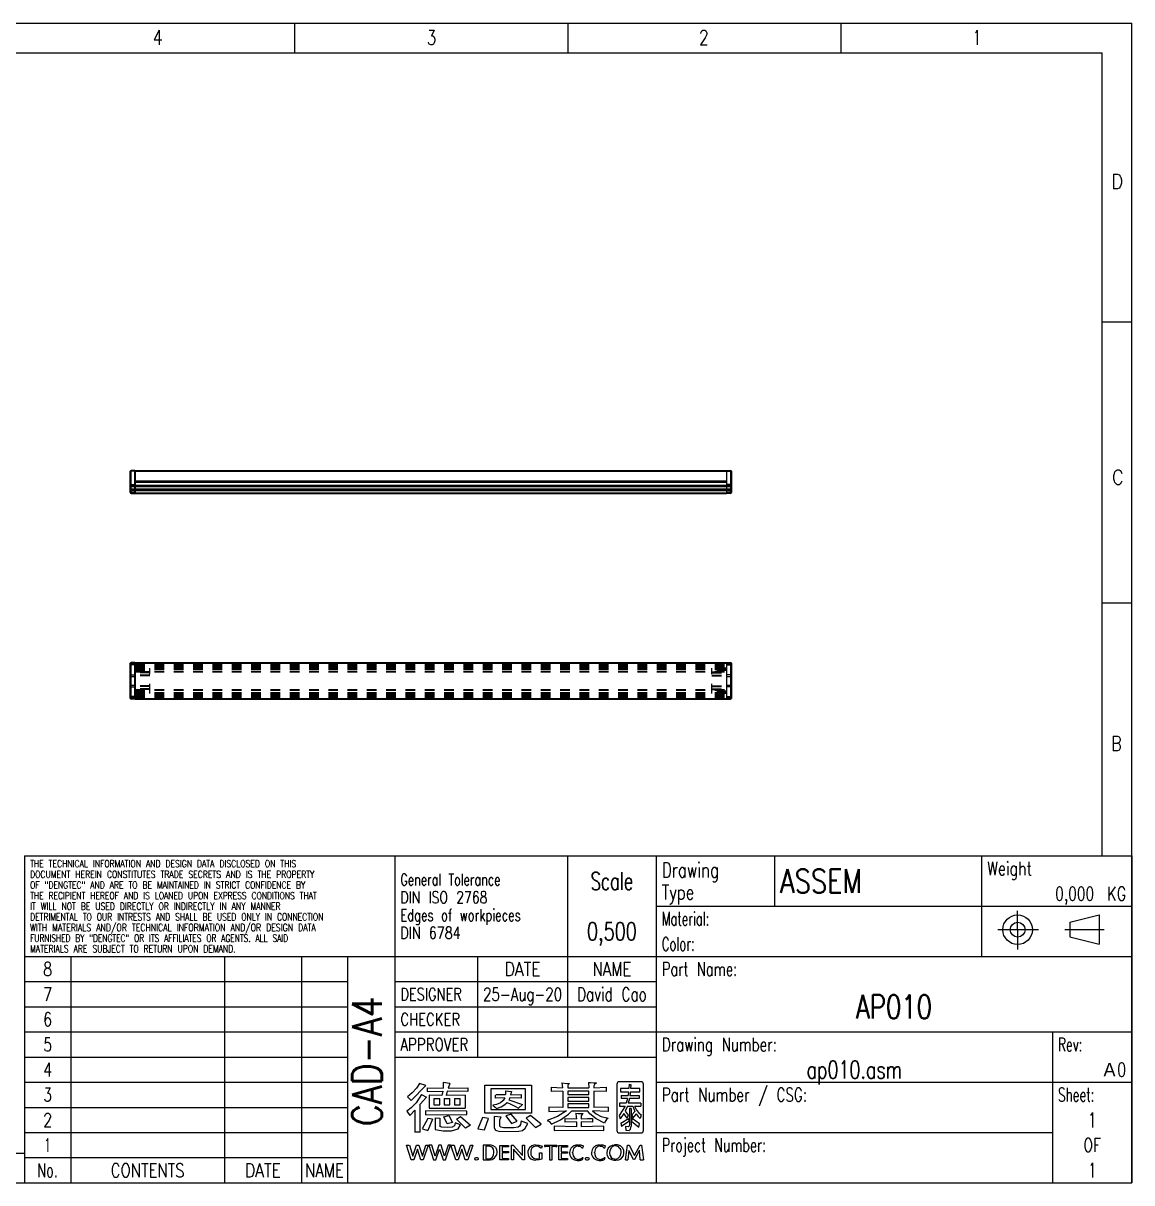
# Model space of a CAD drawing. Extents: x 14 to 580, y 14 to 406.
# Drawn here: x 205.1 to 580, y 14 to 406 of the extents above; entities that cross this region are included whole.
import ezdxf
from ezdxf.enums import TextEntityAlignment as Align

# ---------------------------------------------------------------- set-up
doc = ezdxf.new("R2010")
doc.units = 0
doc.header["$LTSCALE"] = 32.67
doc.linetypes.add('HIDDEN', pattern=[0.2, 0.1, -0.1])
for name, color, linetype in [('AP010-BASE2', 7, 'CONTINUOUS'), ('AP010-BASE3', 7, 'CONTINUOUS'), ('AP010-DIFFUSE2', 7, 'CONTINUOUS'), ('AP010-DIFFUSE3', 7, 'CONTINUOUS'), ('AP010-ENDCAP2', 7, 'CONTINUOUS'), ('AP010-ENDCAP3', 7, 'CONTINUOUS'), ('AP0109', 7, 'CONTINUOUS')]:
    doc.layers.add(name, color=color, linetype=linetype)
doc.styles.add('TEXTSTYLE_2', font='TXT.TTF')
doc.styles.add('TEXTSTYLE_3', font='TXT.TTF')
doc.styles.add('TEXTSTYLE_4', font='TXT.TTF')
doc.styles.add('TEXTSTYLE_5', font='TXT.TTF')
doc.styles.add('TEXTSTYLE_6', font='TXT.TTF')
doc.styles.add('TEXTSTYLE_8', font='gdt', dxfattribs={"width": 0.55})

# ---------------------------------------------------------------- blocks, each defined once
blk = doc.blocks.new('SYMBOL_283_BL0', base_point=(374.78, 34.86))
at = {"layer": 'AP0109', "color": 7}
for p, q in [((339.1, 47.61), (338.1, 45.94)), ((341.3, 46.84), (339.1, 47.61)), ((347.18, 47.9), (347.17, 46.03)), ((349.45, 47.59), (347.18, 47.9)), ((349.45, 47.59), (348.82, 46.03)), ((387.31, 47.76), (387.54, 46.15)), ((387.31, 47.76), (388.91, 47.61)), ((388.91, 47.61), (389.85, 47.6)), ((389.43, 47.18), (389.3, 46.78)), ((389.85, 47.6), (389.43, 47.18)), ((396.28, 47.96), (396.42, 46.15)), ((396.28, 47.96), (396.98, 47.88)), ((396.98, 47.88), (398.08, 47.8)), ((398.08, 47.8), (398.94, 47.79)), ((398.27, 47.21), (398.13, 46.82)), ((398.94, 47.79), (398.27, 47.21)), ((405.9, 47.37), (405.9, 31.66)), ((414.04, 48.16), (406.7, 48.16)), ((410.08, 47.31), (409.97, 45.82)), ((410.08, 47.31), (410.67, 47.13)), ((410.56, 45.82), (410.67, 47.13)), ((414.83, 31.66), (414.83, 47.37)), ((336.66, 44.38), (335.05, 43.09)), ((336.31, 41.86), (341.3, 46.84)), ((338.1, 45.94), (336.66, 44.38)), ((339.82, 43.9), (337.99, 41.01)), ((339.82, 43.9), (341.52, 42.91)), ((341.74, 46.12), (341.74, 44.85)), ((341.74, 46.12), (347.17, 46.03)), ((341.75, 44.85), (347, 44.96)), ((342.45, 43.66), (342.43, 39.24)), ((346.68, 43.55), (342.45, 43.66)), ((347, 44.97), (346.68, 43.55)), ((348.49, 44.95), (348.16, 43.54)), ((354.56, 43.65), (348.16, 43.54)), ((355.48, 44.86), (348.49, 44.95)), ((348.82, 46.03), (355.48, 46.08)), ((354.56, 43.65), (354.54, 39.24)), ((355.48, 46.08), (355.48, 44.86)), ((361.23, 37.51), (361.28, 46.99)), ((361.28, 46.99), (377.01, 47.02)), ((363.25, 45.72), (363.25, 38.77)), ((374.99, 45.72), (363.25, 45.72)), ((364.74, 43.64), (364.74, 42.62)), ((364.9, 43.83), (368.17, 43.81)), ((368.26, 45.12), (368.17, 43.81)), ((368.26, 45.12), (370.24, 44.84)), ((370.24, 44.84), (369.9, 43.72)), ((369.9, 43.72), (373.57, 43.84)), ((373.57, 43.84), (373.57, 42.59)), ((374.99, 38.77), (374.99, 45.72)), ((377.01, 47.02), (377.01, 37.51)), ((383.7, 46.32), (387.54, 46.15)), ((383.7, 46.32), (383.7, 44.83)), ((387.55, 44.97), (383.7, 44.83)), ((387.55, 44.97), (387.55, 39.42)), ((389.3, 46.78), (389.29, 46.15)), ((389.29, 46.15), (396.42, 46.15)), ((396.42, 44.97), (389.29, 44.97)), ((389.29, 44.97), (389.29, 43.82)), ((389.29, 43.82), (396.42, 43.82)), ((396.42, 43.82), (396.42, 44.97)), ((398.13, 46.82), (398.13, 46.14)), ((398.13, 46.14), (402.28, 46.31)), ((402.28, 44.82), (398.13, 44.97)), ((398.13, 44.97), (398.13, 39.42)), ((402.28, 46.31), (402.28, 44.82)), ((409.97, 45.82), (407.08, 45.82)), ((407.08, 45.82), (407.08, 44.8)), ((407.08, 44.8), (409.86, 44.8)), ((407.34, 43.47), (409.67, 43.47)), ((407.34, 43.47), (407.34, 42.44)), ((409.86, 44.8), (409.67, 43.47)), ((410.45, 44.8), (410.28, 43.47)), ((410.28, 43.47), (413.41, 43.47)), ((410.45, 44.8), (413.66, 44.8)), ((413.66, 45.82), (410.56, 45.82)), ((413.41, 43.47), (413.41, 42.44)), ((413.66, 44.8), (413.66, 45.82)), ((336.32, 39.31), (334.83, 38.16)), ((335.05, 43.09), (336.31, 41.86)), ((337.99, 41.01), (336.32, 39.31)), ((339.33, 40.59), (341.52, 42.91)), ((339.33, 31.06), (339.33, 40.59)), ((342.43, 39.24), (354.54, 39.24)), ((344.01, 42.51), (344.01, 40.37)), ((344.03, 42.51), (346.02, 42.51)), ((344.03, 40.37), (346.02, 40.37)), ((346.02, 40.37), (346.02, 42.51)), ((347.46, 42.51), (347.46, 40.37)), ((347.46, 42.51), (349.44, 42.51)), ((347.46, 40.37), (349.44, 40.37)), ((349.44, 40.37), (349.44, 42.51)), ((350.92, 42.51), (350.92, 40.37)), ((350.95, 42.51), (352.93, 42.51)), ((350.95, 40.37), (352.93, 40.37)), ((352.93, 40.37), (352.93, 42.51)), ((365.13, 40.5), (363.92, 40.21)), ((363.92, 40.21), (364.7, 39.62)), ((364.7, 39.62), (365.2, 39.07)), ((368.01, 42.72), (364.88, 42.59)), ((366.52, 41.04), (365.13, 40.5)), ((365.2, 39.07), (366.76, 39.68)), ((367.44, 41.77), (366.52, 41.04)), ((366.76, 39.68), (368.05, 40.46)), ((368.01, 42.72), (367.44, 41.77)), ((368.05, 40.46), (368.76, 41.14)), ((368.76, 41.14), (369.77, 40.72)), ((369.64, 42.72), (369.37, 42.06)), ((369.37, 42.06), (373.94, 40.46)), ((373.57, 42.59), (369.64, 42.72)), ((369.77, 40.72), (371.35, 39.95)), ((371.35, 39.95), (372.6, 39.21)), ((372.6, 39.21), (373.94, 40.46)), ((387.55, 39.42), (382.87, 39.59)), ((382.87, 39.59), (382.87, 38.15)), ((396.42, 42.86), (389.29, 42.86)), ((389.29, 42.86), (389.29, 41.61)), ((389.29, 41.61), (396.42, 41.61)), ((396.42, 40.65), (389.29, 40.65)), ((389.29, 40.65), (389.29, 39.43)), ((389.29, 39.43), (396.42, 39.43)), ((396.42, 41.61), (396.42, 42.86)), ((396.42, 39.43), (396.42, 40.65)), ((402.9, 39.59), (398.13, 39.42)), ((402.9, 39.59), (402.9, 38.14)), ((408.71, 39.88), (406.66, 36.7)), ((409.05, 40.91), (406.79, 40.91)), ((406.79, 40.91), (406.79, 39.88)), ((406.79, 39.88), (408.71, 39.88)), ((409.48, 42.44), (407.34, 42.44)), ((409.43, 39.88), (408.67, 38.17)), ((409.48, 42.44), (409.05, 40.91)), ((409.43, 39.88), (411.28, 39.88)), ((410.11, 42.44), (409.74, 40.91)), ((413.96, 40.91), (409.74, 40.91)), ((413.41, 42.44), (410.11, 42.44)), ((411.28, 39.88), (411.93, 38.06)), ((411.89, 39.88), (412.55, 38.56)), ((411.89, 39.88), (413.96, 39.88)), ((413.96, 40.91), (413.96, 39.88)), ((334.83, 38.16), (335.82, 36.75)), ((335.82, 36.75), (337.61, 38.59)), ((337.61, 38.59), (337.61, 31.06)), ((341.99, 35.73), (340.09, 32.21)), ((355.15, 38.27), (341.18, 38.29)), ((341.18, 38.29), (341.18, 37.02)), ((341.18, 37.02), (355.15, 37.05)), ((343.55, 35.51), (341.99, 35.73)), ((343.55, 35.51), (342.01, 31.65)), ((344.41, 35.97), (346.02, 35.87)), ((344.41, 35.97), (344.41, 31.96)), ((346.02, 35.87), (346.02, 33.01)), ((347.34, 36.35), (349.11, 36.76)), ((348.47, 33.89), (347.34, 36.35)), ((349.11, 36.76), (350.32, 34.42)), ((351.61, 35.53), (353.06, 36.36)), ((354.64, 32.44), (351.61, 35.53)), ((353.06, 36.36), (356.39, 33.51)), ((355.15, 37.07), (355.15, 38.27)), ((360.48, 36.11), (358.82, 32.24)), ((362.45, 35.75), (360.48, 36.11)), ((361.07, 31.88), (362.44, 35.73)), ((377.01, 37.51), (361.23, 37.51)), ((363.25, 38.77), (374.99, 38.77)), ((364.35, 36.45), (364.37, 32.53)), ((366.7, 36.24), (364.35, 36.45)), ((366.3, 35.37), (366.7, 36.24)), ((366.36, 33.14), (366.3, 35.37)), ((370.11, 37.22), (368.29, 36.62)), ((368.29, 36.62), (370.3, 34.05)), ((372.18, 34.78), (370.11, 37.22)), ((376.68, 36.78), (375.21, 35.88)), ((375.21, 35.88), (378.4, 32.71)), ((380.23, 33.8), (376.68, 36.78)), ((385.77, 36.42), (382.3, 35.06)), ((382.87, 38.15), (388.89, 38.33)), ((383.79, 33.85), (386.79, 35.34)), ((388.89, 38.33), (385.77, 36.42)), ((386.79, 35.34), (389.51, 37.2)), ((388.3, 35.77), (392.18, 35.63)), ((388.3, 35.77), (388.3, 34.44)), ((389.51, 37.2), (390.52, 38.18)), ((396.03, 38.18), (390.52, 38.18)), ((392.01, 37.55), (392.16, 36.21)), ((392.01, 37.55), (392.76, 37.48)), ((392.16, 36.21), (392.18, 35.63)), ((392.76, 37.48), (393.86, 37.44)), ((393.86, 36.58), (393.85, 35.64)), ((393.85, 35.64), (395.91, 35.68)), ((393.86, 37.44), (394.51, 37.42)), ((393.98, 36.94), (393.86, 36.58)), ((394.51, 37.42), (393.98, 36.94)), ((395.91, 35.68), (397.68, 35.76)), ((396.68, 37.26), (396.03, 38.18)), ((398.85, 35.57), (396.68, 37.26)), ((397.62, 38.33), (398.85, 37.29)), ((402.9, 38.14), (397.62, 38.33)), ((397.68, 35.76), (397.68, 34.44)), ((398.85, 37.29), (400.6, 36.43)), ((401.74, 34.12), (398.85, 35.57)), ((400.6, 36.43), (402.93, 35.85)), ((402.4, 35.36), (401.95, 34.7)), ((402.93, 35.85), (402.4, 35.36)), ((406.66, 36.7), (407, 35.61)), ((408.27, 37.39), (407, 35.61)), ((407.22, 34.16), (409.81, 35.76)), ((409.33, 35.87), (408.27, 37.39)), ((408.67, 38.17), (409.68, 36.85)), ((409.68, 36.85), (409.33, 35.87)), ((409.81, 35.76), (409.94, 34.7)), ((410.71, 39.08), (410.14, 39.08)), ((410.14, 39.08), (410.14, 33.81)), ((410.71, 39.08), (410.71, 33.14)), ((411.05, 35.78), (410.82, 34.8)), ((411.93, 38.06), (410.98, 36.93)), ((410.98, 36.93), (411.29, 35.98)), ((413.56, 33.97), (411.05, 35.78)), ((412.37, 37.32), (411.29, 35.98)), ((412.37, 37.32), (412.93, 36.56)), ((412.55, 38.56), (413.32, 37.62)), ((412.93, 36.56), (413.72, 35.74)), ((413.32, 37.62), (414.08, 37.01)), ((414.08, 37.01), (413.72, 35.74)), ((340.13, 32.2), (342.01, 31.65)), ((344.41, 31.96), (347.11, 31.54)), ((346.71, 32.76), (346.02, 33.01)), ((348.47, 32.69), (346.71, 32.76)), ((347.11, 31.54), (350.01, 31.58)), ((350.32, 34.42), (348.47, 33.89)), ((350.22, 32.79), (348.47, 32.69)), ((350.01, 31.58), (352.16, 32.24)), ((351.02, 33.3), (350.22, 32.79)), ((351.23, 34.29), (351.02, 33.3)), ((352.98, 33.6), (351.23, 34.29)), ((352.16, 32.24), (352.98, 33.6)), ((356.39, 33.51), (354.64, 32.44)), ((358.82, 32.24), (361.07, 31.88)), ((364.37, 32.53), (364.79, 31.79)), ((364.79, 31.79), (366.33, 31.38)), ((366.33, 31.38), (372.76, 31.4)), ((366.67, 32.78), (366.36, 33.14)), ((367.54, 32.62), (366.67, 32.78)), ((371.08, 32.61), (367.54, 32.62)), ((370.3, 34.05), (372.18, 34.78)), ((372.45, 32.8), (371.08, 32.61)), ((373.01, 33.17), (372.45, 32.8)), ((372.76, 31.4), (373.98, 31.68)), ((373.28, 33.73), (373.01, 33.17)), ((373.52, 34.89), (373.28, 33.73)), ((375.75, 34.06), (373.55, 34.88)), ((373.98, 31.68), (374.92, 32.44)), ((374.92, 32.44), (375.75, 34.06)), ((378.4, 32.71), (380.29, 33.83)), ((382.3, 35.06), (383.01, 34.67)), ((383.01, 34.67), (383.78, 33.85)), ((392.18, 32.96), (384.64, 33.11)), ((384.64, 33.11), (384.64, 31.65)), ((384.64, 31.65), (393.7, 31.79)), ((392.18, 34.59), (388.3, 34.44)), ((392.18, 34.59), (392.18, 32.96)), ((393.7, 31.79), (401.46, 31.65)), ((397.68, 34.44), (393.85, 34.58)), ((393.85, 34.58), (393.85, 32.96)), ((401.46, 33.11), (393.85, 32.96)), ((401.46, 31.65), (401.46, 33.11)), ((401.95, 34.7), (401.74, 34.12)), ((407.22, 34.16), (407.4, 33.02)), ((409.94, 34.7), (407.4, 33.02)), ((409.73, 32.95), (408.83, 33.07)), ((408.83, 33.07), (408.92, 31.75)), ((408.92, 31.75), (410.04, 31.72)), ((409.96, 33.06), (409.73, 32.95)), ((410.09, 33.3), (409.96, 33.06)), ((410.04, 31.72), (410.47, 32.16)), ((410.14, 33.81), (410.09, 33.3)), ((410.47, 32.16), (410.71, 33.14)), ((410.82, 34.8), (413.29, 32.77)), ((413.29, 32.77), (413.56, 33.97)), ((339.33, 31.06), (337.61, 31.06)), ((406.7, 30.86), (414.04, 30.86)), ((334.73, 26.7), (335.61, 26.69)), ((336.32, 21.74), (334.73, 26.7)), ((335.76, 26.69), (336.88, 22.98)), ((336.88, 22.98), (338.14, 26.7)), ((338.41, 25.4), (337.18, 21.74)), ((338.14, 26.7), (338.89, 26.69)), ((339.57, 21.74), (338.41, 25.4)), ((338.89, 26.69), (340.11, 23.03)), ((340.11, 23.03), (341.29, 26.7)), ((342.08, 26.69), (340.37, 21.74)), ((341.29, 26.7), (342.08, 26.69)), ((342.26, 26.7), (343.85, 21.74)), ((343.28, 26.69), (342.26, 26.7)), ((344.41, 22.98), (343.28, 26.69)), ((345.67, 26.69), (344.41, 22.98)), ((344.71, 21.74), (345.93, 25.4)), ((346.42, 26.69), (345.67, 26.69)), ((345.93, 25.4), (347.1, 21.74)), ((347.64, 23.03), (346.42, 26.69)), ((348.81, 26.7), (347.64, 23.03)), ((347.9, 21.74), (349.61, 26.69)), ((349.61, 26.69), (348.81, 26.7)), ((349.78, 26.7), (350.81, 26.69)), ((351.38, 21.74), (349.78, 26.7)), ((350.81, 26.69), (351.93, 22.98)), ((351.93, 22.98), (353.2, 26.7)), ((353.46, 25.4), (352.24, 21.74)), ((353.2, 26.7), (353.95, 26.69)), ((354.63, 21.74), (353.46, 25.4)), ((353.95, 26.69), (355.17, 23.03)), ((355.17, 23.03), (356.34, 26.7)), ((357.14, 26.69), (355.43, 21.74)), ((356.34, 26.7), (357.14, 26.69)), ((363.33, 26.7), (360.62, 26.69)), ((360.62, 26.69), (360.62, 21.81)), ((361.57, 26.34), (361.57, 22.14)), ((362.5, 26.33), (361.57, 26.33)), ((363.41, 26.19), (362.5, 26.33)), ((364.1, 26.54), (363.33, 26.7)), ((363.85, 25.89), (363.41, 26.19)), ((364.11, 25.32), (363.85, 25.89)), ((364.86, 25.99), (364.1, 26.54)), ((364.26, 24.62), (364.11, 25.32)), ((364.15, 23.29), (364.28, 24.25)), ((364.28, 24.25), (364.26, 24.62)), ((364.86, 25.99), (365.22, 25.26)), ((365.34, 24.42), (365.16, 23.39)), ((365.22, 25.26), (365.34, 24.42)), ((366.35, 26.63), (369.18, 26.63)), ((366.35, 21.81), (366.35, 26.63)), ((369.18, 26.17), (367.07, 26.17)), ((367.07, 26.17), (367.07, 24.58)), ((367.07, 24.58), (369.18, 24.58)), ((369.18, 24.13), (367.07, 24.13)), ((367.07, 24.13), (367.07, 22.24)), ((369.18, 26.63), (369.18, 26.17)), ((369.18, 24.58), (369.18, 24.13)), ((370.23, 21.81), (370.23, 26.69)), ((370.23, 26.69), (370.85, 26.69)), ((370.85, 26.69), (373.95, 23.28)), ((374.12, 21.81), (370.95, 25.32)), ((370.95, 25.32), (370.95, 21.81)), ((373.95, 23.28), (373.95, 26.69)), ((373.95, 26.69), (374.67, 26.69)), ((374.67, 26.69), (374.67, 21.81)), ((375.81, 24.84), (375.73, 24.14)), ((375.73, 24.14), (376.01, 22.92)), ((376.28, 25.85), (375.81, 24.84)), ((377.11, 26.48), (376.28, 25.85)), ((376.76, 24.7), (376.73, 24.22)), ((376.73, 24.22), (376.82, 23.5)), ((376.89, 25.2), (376.76, 24.7)), ((377.17, 25.7), (376.89, 25.2)), ((377.82, 26.7), (377.11, 26.48)), ((377.7, 26.15), (377.17, 25.7)), ((378.5, 26.43), (377.7, 26.15)), ((378.38, 26.78), (377.82, 26.7)), ((378.38, 26.78), (379.47, 26.73)), ((379.12, 26.37), (378.5, 26.43)), ((380.14, 25.75), (379.12, 26.37)), ((379.47, 26.73), (380.62, 26.34)), ((379.67, 22.24), (379.67, 24.08)), ((379.67, 24.08), (380.56, 24.08)), ((380.39, 25.75), (380.14, 25.75)), ((380.62, 26.34), (380.39, 25.75)), ((380.56, 24.08), (380.55, 22.02)), ((381.46, 26.74), (385.56, 26.75)), ((381.46, 26.74), (381.46, 26.23)), ((381.46, 26.23), (381.75, 26.23)), ((381.75, 26.23), (383.05, 26.39)), ((383.05, 26.39), (383.05, 21.74)), ((383.97, 21.74), (383.97, 26.39)), ((383.97, 26.39), (385.27, 26.23)), ((385.27, 26.23), (385.56, 26.23)), ((385.56, 26.75), (385.55, 26.26)), ((386.31, 26.56), (389.14, 26.56)), ((386.31, 21.74), (386.31, 26.56)), ((389.14, 26.1), (387.03, 26.1)), ((387.03, 26.1), (387.03, 24.51)), ((387.03, 24.51), (389.14, 24.51)), ((389.14, 24.06), (387.03, 24.06)), ((387.03, 24.06), (387.03, 22.17)), ((389.14, 26.56), (389.14, 26.1)), ((389.14, 24.51), (389.14, 24.06)), ((389.9, 24.19), (389.9, 24.18)), ((390.93, 24.18), (390.93, 24.27)), ((392.87, 26.75), (392.58, 26.74)), ((392.72, 26.44), (392.76, 26.44)), ((392.76, 26.44), (392.84, 26.43)), ((392.84, 26.43), (392.92, 26.42)), ((392.92, 26.42), (393.22, 26.35)), ((393.47, 26.71), (393.16, 26.73)), ((393.77, 26.68), (393.47, 26.71)), ((393.79, 26.06), (394.06, 25.84)), ((394.06, 25.84), (394.41, 25.84)), ((394.41, 25.84), (394.58, 26.4)), ((397.32, 24.19), (397.32, 24.18)), ((398.35, 24.18), (398.35, 24.27)), ((400.29, 26.75), (400, 26.74)), ((400.14, 26.44), (400.18, 26.44)), ((400.18, 26.44), (400.26, 26.43)), ((400.26, 26.43), (400.34, 26.42)), ((400.34, 26.42), (400.64, 26.35)), ((400.89, 26.71), (400.57, 26.73)), ((401.19, 26.68), (400.89, 26.71)), ((401.21, 26.06), (401.48, 25.84)), ((401.48, 25.84), (401.83, 25.84)), ((401.83, 25.84), (402, 26.4)), ((402.55, 24.94), (402.45, 24.18)), ((402.45, 24.18), (402.48, 23.72)), ((402.48, 23.72), (402.6, 23.22)), ((402.94, 25.75), (402.55, 24.94)), ((402.98, 25.79), (403.58, 26.41)), ((403.48, 24.23), (403.72, 25.22)), ((403.63, 23.24), (403.48, 24.23)), ((403.58, 26.41), (404.35, 26.75)), ((403.72, 25.22), (404.22, 26.05)), ((404.72, 26.42), (404.22, 26.05)), ((404.35, 26.75), (405.13, 26.86)), ((405.33, 26.56), (404.72, 26.42)), ((406.11, 26.81), (405.13, 26.86)), ((405.33, 26.56), (406.1, 26.37)), ((406.52, 26.09), (406.1, 26.37)), ((407.13, 26.49), (406.11, 26.81)), ((406.91, 25.62), (406.52, 26.09)), ((406.91, 25.62), (407.1, 25.21)), ((407.24, 24.23), (407.04, 23.24)), ((407.1, 25.21), (407.22, 24.73)), ((407.13, 26.49), (407.6, 26.06)), ((407.22, 24.73), (407.24, 24.23)), ((407.6, 26.06), (407.88, 25.69)), ((408.18, 24.96), (407.88, 25.69)), ((408.08, 23.15), (408.27, 24.08)), ((408.27, 24.08), (408.18, 24.96)), ((408.78, 21.74), (409.47, 26.75)), ((409.47, 26.75), (409.98, 26.75)), ((409.88, 24.96), (409.59, 21.74)), ((411.46, 21.85), (409.88, 24.96)), ((409.98, 26.75), (411.84, 23.21)), ((411.84, 23.21), (413.74, 26.75)), ((413.5, 25.02), (411.87, 21.85)), ((413.8, 21.74), (413.5, 25.02)), ((413.74, 26.75), (414.26, 26.75)), ((414.26, 26.75), (414.83, 21.74)), ((337.18, 21.74), (336.32, 21.74)), ((340.37, 21.74), (339.57, 21.74)), ((343.85, 21.74), (344.71, 21.74)), ((347.1, 21.74), (347.9, 21.74)), ((352.24, 21.74), (351.38, 21.74)), ((355.43, 21.74), (354.63, 21.74)), ((357.83, 22.06), (357.91, 22.39)), ((357.98, 21.77), (357.83, 22.06)), ((357.91, 22.39), (358.26, 22.58)), ((358.26, 21.68), (357.98, 21.77)), ((358.26, 22.58), (358.59, 22.59)), ((358.73, 21.71), (358.26, 21.68)), ((358.59, 22.59), (358.89, 22.44)), ((358.98, 21.92), (358.73, 21.71)), ((358.89, 22.44), (359.02, 22.21)), ((359.02, 22.21), (358.98, 21.92)), ((360.62, 21.81), (362.96, 21.81)), ((361.57, 22.14), (362.34, 22.14)), ((362.34, 22.14), (363.12, 22.21)), ((363.02, 21.81), (363.67, 21.91)), ((363.12, 22.21), (363.72, 22.54)), ((363.67, 21.91), (364.51, 22.4)), ((363.72, 22.54), (364.15, 23.29)), ((364.51, 22.4), (365.16, 23.39)), ((369.18, 21.81), (366.35, 21.81)), ((367.07, 22.24), (369.18, 22.24)), ((369.18, 22.24), (369.18, 21.81)), ((370.95, 21.81), (370.23, 21.81)), ((374.67, 21.81), (374.12, 21.81)), ((376.01, 22.92), (376.69, 22.14)), ((376.69, 22.14), (377.66, 21.75)), ((376.82, 23.5), (377.04, 22.96)), ((377.04, 22.96), (377.46, 22.43)), ((378.08, 22.07), (377.46, 22.43)), ((377.66, 21.75), (378.45, 21.7)), ((378.66, 21.96), (378.08, 22.07)), ((379.6, 21.79), (378.45, 21.7)), ((379.19, 22.03), (378.66, 21.96)), ((379.19, 22.03), (379.67, 22.24)), ((380.55, 22.02), (379.6, 21.79)), ((383.05, 21.74), (383.97, 21.74)), ((389.14, 21.74), (386.31, 21.74)), ((387.03, 22.17), (389.14, 22.17)), ((389.14, 22.17), (389.14, 21.74)), ((392.5, 21.56), (392.79, 21.56)), ((392.79, 21.56), (392.99, 21.57)), ((392.99, 21.57), (393.19, 21.59)), ((393.19, 21.59), (393.39, 21.63)), ((393.39, 21.63), (393.6, 21.67)), ((393.6, 21.67), (393.65, 21.69)), ((393.65, 21.69), (393.71, 21.7)), ((393.71, 21.7), (394.01, 21.8)), ((394.01, 21.8), (394.11, 21.85)), ((394.11, 21.85), (394.21, 21.9)), ((394.47, 22.47), (394.18, 22.46)), ((394.21, 21.9), (394.31, 21.96)), ((394.31, 21.96), (394.41, 22.02)), ((394.41, 22.02), (394.47, 22.47)), ((395.28, 21.98), (395.31, 22.3)), ((395.41, 21.77), (395.28, 21.98)), ((395.31, 22.3), (395.47, 22.51)), ((395.7, 21.68), (395.41, 21.77)), ((395.47, 22.51), (395.7, 22.58)), ((395.7, 22.58), (396.02, 22.59)), ((396.01, 21.68), (395.7, 21.68)), ((396.16, 21.71), (396.01, 21.68)), ((396.02, 22.59), (396.26, 22.5)), ((396.36, 21.85), (396.16, 21.71)), ((396.26, 22.5), (396.43, 22.3)), ((396.46, 22.12), (396.36, 21.85)), ((396.43, 22.3), (396.46, 22.12)), ((399.92, 21.56), (400.21, 21.56)), ((400.21, 21.56), (400.41, 21.57)), ((400.41, 21.57), (400.61, 21.59)), ((400.61, 21.59), (400.81, 21.63)), ((400.81, 21.63), (401.02, 21.67)), ((401.02, 21.67), (401.07, 21.69)), ((401.07, 21.69), (401.13, 21.7)), ((401.13, 21.7), (401.43, 21.8)), ((401.43, 21.8), (401.53, 21.85)), ((401.53, 21.85), (401.63, 21.9)), ((401.88, 22.47), (401.6, 22.46)), ((401.63, 21.9), (401.73, 21.96)), ((401.73, 21.96), (401.83, 22.02)), ((401.83, 22.02), (401.88, 22.47)), ((402.6, 23.22), (403.05, 22.48)), ((403.05, 22.48), (403.35, 22.22)), ((403.35, 22.22), (404.02, 21.83)), ((403.63, 23.24), (403.8, 22.85)), ((404.33, 22.26), (403.8, 22.85)), ((404.02, 21.83), (404.85, 21.63)), ((405.37, 21.9), (404.33, 22.26)), ((404.85, 21.63), (405.56, 21.62)), ((406.05, 22.08), (405.37, 21.9)), ((405.56, 21.62), (406.54, 21.79)), ((406.86, 22.85), (406.05, 22.08)), ((406.54, 21.79), (407.01, 22.01)), ((407.04, 23.24), (406.86, 22.85)), ((407.01, 22.01), (407.44, 22.3)), ((407.44, 22.3), (408.08, 23.15)), ((408.78, 21.74), (409.59, 21.74)), ((411.87, 21.85), (411.46, 21.85)), ((413.8, 21.74), (414.83, 21.74))]:
    blk.add_line(p, q, dxfattribs=at)
for centre, radius, start, end in [((406.7, 47.37), 0.799, 90, 180), ((414.04, 47.37), 0.799, 0, 90), ((406.7, 31.66), 0.799, 180, 270), ((414.04, 31.66), 0.799, 270, 360), ((392.4, 24.21), 2.5, 158.0467, 180.3952), ((392.82, 24.13), 2.93, 179.1046, 200.8922), ((392.6, 24.1), 2.73, 136.7287, 157.5392), ((392.3, 24.39), 2.32, 111.1471, 136.841), ((393.49, 24.31), 2.56, 160.119, 180.9693), ((394.42, 24.2), 3.49, 180.1894, 197.9684), ((392.9, 24.5), 1.94, 135.1351, 159.4747), ((392.53, 23.7), 3.04, 89.1542, 110.4525), ((392.91, 24.52), 1.94, 95.5685, 135.5687), ((392.97, 27.43), 0.691, 260.9564, 273.018), ((393.12, 27.48), 0.75, 261.6919, 272.7717), ((392.58, 24.37), 2.07, 63.4314, 72.1964), ((392.57, 24.35), 2.09, 54.3712, 63.3981), ((393.37, 24.06), 2.65, 68.5873, 81.3424), ((393.69, 24.97), 1.68, 58.0891, 67.5455), ((399.82, 24.21), 2.5, 158.0467, 180.3952), ((400.24, 24.13), 2.93, 179.1046, 200.8922), ((400.02, 24.1), 2.73, 136.7287, 157.5392), ((399.72, 24.39), 2.32, 111.1471, 136.841), ((400.91, 24.31), 2.56, 160.119, 180.9693), ((401.84, 24.2), 3.49, 180.1894, 197.9684), ((400.32, 24.5), 1.94, 135.1351, 159.4747), ((399.95, 23.7), 3.04, 89.1542, 110.4525), ((400.33, 24.52), 1.94, 95.5685, 135.5687), ((400.39, 27.43), 0.691, 260.9564, 273.018), ((400.54, 27.48), 0.75, 261.6919, 272.7717), ((400, 24.37), 2.08, 54.329, 72.1869), ((400.79, 24.06), 2.65, 68.5873, 81.3424), ((401.11, 24.97), 1.68, 58.0891, 67.5455), ((392.36, 24.05), 2.46, 202.8963, 250.0701), ((392.58, 23.6), 1.55, 197.9155, 229.0523), ((392.48, 24.41), 2.85, 250.2982, 270.5014), ((393.02, 24.11), 2.23, 229.1447, 246.9842), ((392.91, 23.89), 1.98, 247.3414, 266.3689), ((392.59, 24.53), 2.63, 274.3561, 282.4978), ((392.67, 24.17), 2.26, 282.3564, 291.9904), ((392.67, 24.31), 2.39, 290.9261, 300.3826), ((392.8, 24.1), 2.14, 300.1226, 310.0864), ((399.78, 24.05), 2.46, 202.8963, 250.0701), ((400, 23.6), 1.55, 197.9155, 229.0523), ((399.9, 24.41), 2.85, 250.2982, 270.5014), ((400.44, 24.11), 2.23, 229.1447, 246.9842), ((400.33, 23.89), 1.98, 247.3414, 266.3689), ((400.01, 24.53), 2.63, 274.3561, 282.4978), ((400.09, 24.17), 2.26, 282.3564, 291.9904), ((400.08, 24.31), 2.39, 290.9261, 300.3826), ((400.22, 24.1), 2.14, 300.1226, 310.0864)]:
    blk.add_arc(centre, radius, start, end, dxfattribs=at)

msp = doc.modelspace()

# ---------------------------------------------------------------- linework, layer by layer
at = {"layer": 'AP010-BASE2', "color": 7}
for p, q in [((242.976, 251.107), (242.976, 247.021)), ((242.976, 251.007), (442.976, 251.007)), ((442.976, 251.107), (442.976, 247.021)), ((242.976, 250.807), (442.976, 250.807)), ((242.976, 249.861), (442.976, 249.861)), ((242.976, 249.673), (442.976, 249.673)), ((242.976, 249.534), (442.976, 249.534)), ((242.976, 249.346), (442.976, 249.346)), ((242.976, 248.595), (442.976, 248.595)), ((242.976, 248.407), (442.976, 248.407)), ((242.976, 248.269), (442.976, 248.269)), ((242.976, 248.081), (442.976, 248.081)), ((242.976, 247.221), (442.976, 247.221)), ((242.976, 247.021), (442.976, 247.021))]:
    msp.add_line(p, q, dxfattribs=at)
at = {"layer": 'AP010-BASE3', "color": 8, "linetype": 'HIDDEN'}
for p, q in [((242.976, 189.709), (242.976, 177.709)), ((242.976, 189.709), (442.976, 189.709)), ((242.976, 189.577), (442.976, 189.577)), ((242.976, 189.509), (442.976, 189.509)), ((242.976, 189.196), (442.976, 189.196)), ((242.976, 189.065), (442.976, 189.065)), ((242.976, 188.7), (442.976, 188.7)), ((242.976, 188.5), (442.976, 188.5)), ((442.976, 189.709), (442.976, 177.709)), ((242.976, 188.109), (442.976, 188.109)), ((242.976, 188.071), (442.976, 188.071)), ((242.976, 187.909), (442.976, 187.909)), ((242.976, 187.871), (442.976, 187.871)), ((242.976, 187.823), (442.976, 187.823)), ((242.976, 187.63), (442.976, 187.63)), ((242.976, 186.909), (442.976, 186.909)), ((242.976, 186.716), (442.976, 186.716)), ((242.976, 186.709), (442.976, 186.709)), ((242.976, 180.709), (442.976, 180.709)), ((242.976, 180.702), (442.976, 180.702)), ((242.976, 180.509), (442.976, 180.509)), ((242.976, 179.788), (442.976, 179.788)), ((242.976, 179.595), (442.976, 179.595)), ((242.976, 179.547), (442.976, 179.547)), ((242.976, 179.509), (442.976, 179.509)), ((242.976, 179.347), (442.976, 179.347)), ((242.976, 179.309), (442.976, 179.309)), ((242.976, 178.918), (442.976, 178.918)), ((242.976, 178.718), (442.976, 178.718)), ((242.976, 178.353), (442.976, 178.353)), ((242.976, 178.222), (442.976, 178.222)), ((242.976, 177.909), (442.976, 177.909)), ((242.976, 177.841), (442.976, 177.841)), ((242.976, 177.709), (442.976, 177.709))]:
    msp.add_line(p, q, dxfattribs=at)
at = {"layer": 'AP010-DIFFUSE2', "color": 7}
for p, q in [((242.976, 254.821), (242.976, 251.107)), ((242.976, 254.821), (442.976, 254.821)), ((442.976, 254.821), (442.976, 251.107)), ((242.976, 254.621), (442.976, 254.621)), ((242.976, 251.307), (442.976, 251.307)), ((242.976, 251.107), (442.976, 251.107)), ((242.976, 189.909), (242.976, 177.509)), ((242.976, 189.909), (442.976, 189.909)), ((242.976, 189.709), (442.976, 189.709)), ((442.976, 189.909), (442.976, 177.509)), ((242.976, 177.709), (442.976, 177.709)), ((242.976, 177.509), (442.976, 177.509))]:
    msp.add_line(p, q, dxfattribs=at)
at = {"layer": 'AP010-DIFFUSE3', "color": 8, "linetype": 'HIDDEN'}
for p, q in [((242.976, 188.856), (442.976, 188.856)), ((242.976, 188.8), (442.976, 188.8)), ((242.976, 188.68), (442.976, 188.68)), ((242.976, 188.6), (442.976, 188.6)), ((242.976, 188.304), (442.976, 188.304)), ((242.976, 188.128), (442.976, 188.128)), ((242.976, 188.104), (442.976, 188.104)), ((242.976, 179.314), (442.976, 179.314)), ((242.976, 179.29), (442.976, 179.29)), ((242.976, 179.114), (442.976, 179.114)), ((242.976, 178.818), (442.976, 178.818)), ((242.976, 178.738), (442.976, 178.738)), ((242.976, 178.618), (442.976, 178.618)), ((242.976, 178.562), (442.976, 178.562))]:
    msp.add_line(p, q, dxfattribs=at)
at = {"layer": 'AP010-ENDCAP2', "color": 7}
for p, q in [((241.626, 247.021), (241.626, 254.821)), ((242.926, 254.821), (241.626, 254.821)), ((242.926, 247.021), (242.926, 254.821)), ((443.026, 254.821), (444.326, 254.821)), ((443.026, 247.021), (443.026, 254.821)), ((444.326, 254.821), (444.326, 247.021)), ((241.326, 247.321), (241.326, 254.521)), ((242.926, 254.621), (241.626, 254.621)), ((242.926, 253.612), (242.976, 253.612)), ((242.926, 253.233), (242.976, 253.233)), ((443.026, 253.612), (442.976, 253.612)), ((443.026, 253.233), (442.976, 253.233)), ((443.026, 254.621), (444.326, 254.621)), ((444.626, 254.521), (444.626, 247.321)), ((241.326, 250.004), (242.926, 250.004)), ((241.326, 249.346), (242.926, 249.346)), ((241.326, 248.595), (242.926, 248.595)), ((241.326, 247.938), (242.926, 247.938)), ((241.326, 247.321), (242.926, 247.321)), ((241.626, 249.722), (242.926, 249.722)), ((242.926, 249.534), (241.626, 249.534)), ((242.926, 248.407), (241.626, 248.407)), ((241.626, 248.22), (242.926, 248.22)), ((241.626, 247.021), (242.926, 247.021)), ((242.976, 249.4), (242.926, 249.4)), ((242.926, 249.021), (242.976, 249.021)), ((242.926, 248.721), (242.976, 248.721)), ((242.926, 248.621), (242.976, 248.621)), ((242.926, 248.321), (242.976, 248.321)), ((442.976, 249.4), (443.026, 249.4)), ((443.026, 249.021), (442.976, 249.021)), ((443.026, 248.721), (442.976, 248.721)), ((443.026, 248.621), (442.976, 248.621)), ((443.026, 248.321), (442.976, 248.321)), ((444.626, 250.004), (443.026, 250.004)), ((444.326, 249.722), (443.026, 249.722)), ((443.026, 249.534), (444.326, 249.534)), ((443.026, 249.346), (444.626, 249.346)), ((443.026, 248.595), (444.626, 248.595)), ((443.026, 248.407), (444.326, 248.407)), ((444.326, 248.22), (443.026, 248.22)), ((444.626, 247.938), (443.026, 247.938)), ((444.626, 247.321), (443.026, 247.321)), ((444.326, 247.021), (443.026, 247.021)), ((241.326, 177.809), (241.326, 189.609)), ((241.626, 177.509), (241.626, 189.909)), ((242.926, 189.909), (241.626, 189.909)), ((242.926, 189.709), (241.626, 189.709)), ((242.926, 177.509), (242.926, 189.909)), ((443.026, 189.909), (444.326, 189.909)), ((443.026, 177.509), (443.026, 189.909)), ((443.026, 189.709), (444.326, 189.709)), ((444.326, 189.909), (444.326, 177.509)), ((444.626, 189.609), (444.626, 177.809)), ((242.926, 188.009), (242.976, 188.009)), ((242.926, 187.709), (242.976, 187.709)), ((242.926, 187.484), (242.976, 187.484)), ((242.926, 187.184), (242.976, 187.184)), ((443.026, 188.009), (442.976, 188.009)), ((443.026, 187.709), (442.976, 187.709)), ((443.026, 187.473), (442.976, 187.473)), ((443.026, 187.173), (442.976, 187.173)), ((242.926, 177.709), (241.626, 177.709)), ((242.926, 177.509), (241.626, 177.509)), ((242.926, 180.245), (242.976, 180.245)), ((242.926, 179.945), (242.976, 179.945)), ((242.926, 179.709), (242.976, 179.709)), ((242.926, 179.409), (242.976, 179.409)), ((443.026, 180.234), (442.976, 180.234)), ((443.026, 179.934), (442.976, 179.934)), ((443.026, 179.709), (442.976, 179.709)), ((443.026, 179.409), (442.976, 179.409)), ((443.026, 177.709), (444.326, 177.709)), ((443.026, 177.509), (444.326, 177.509))]:
    msp.add_line(p, q, dxfattribs=at)
for points in [[(241.326, 254.521), (241.332, 254.541), (241.349, 254.559), (241.373, 254.575), (241.403, 254.587), (241.436, 254.598), (241.476, 254.607), (241.521, 254.614), (241.572, 254.619), (241.626, 254.621)], [(444.326, 254.621), (444.38, 254.619), (444.431, 254.614), (444.476, 254.607), (444.515, 254.598), (444.549, 254.587), (444.578, 254.575), (444.602, 254.559), (444.619, 254.541), (444.626, 254.521)], [(241.326, 250.004), (241.367, 249.862), (241.478, 249.758), (241.626, 249.722)], [(241.326, 249.816), (241.366, 249.675), (241.476, 249.572), (241.626, 249.534)], [(241.326, 248.125), (241.366, 248.266), (241.476, 248.369), (241.626, 248.407)], [(241.326, 247.938), (241.367, 248.08), (241.478, 248.183), (241.626, 248.22)], [(444.626, 250.004), (444.585, 249.862), (444.474, 249.758), (444.326, 249.722)], [(444.626, 249.816), (444.586, 249.675), (444.476, 249.572), (444.326, 249.534)], [(444.626, 248.125), (444.586, 248.266), (444.476, 248.369), (444.326, 248.407)], [(444.626, 247.938), (444.585, 248.08), (444.474, 248.183), (444.326, 248.22)], [(241.326, 189.609), (241.332, 189.63), (241.349, 189.648), (241.373, 189.663), (241.403, 189.676), (241.436, 189.687), (241.476, 189.696), (241.521, 189.703), (241.572, 189.707), (241.626, 189.709)], [(444.326, 189.709), (444.38, 189.707), (444.431, 189.703), (444.476, 189.696), (444.515, 189.687), (444.549, 189.676), (444.578, 189.663), (444.602, 189.648), (444.619, 189.63), (444.626, 189.609)], [(241.626, 177.709), (241.572, 177.711), (241.521, 177.715), (241.476, 177.722), (241.436, 177.731), (241.403, 177.742), (241.373, 177.755), (241.349, 177.77), (241.332, 177.788), (241.326, 177.809)], [(444.626, 177.809), (444.619, 177.788), (444.602, 177.77), (444.578, 177.755), (444.549, 177.742), (444.515, 177.731), (444.476, 177.722), (444.431, 177.715), (444.38, 177.711), (444.326, 177.709)]]:
    msp.add_lwpolyline(points, dxfattribs=at)
for centre, start, end in [((241.626, 254.521), 90, 180), ((444.326, 254.521), 0, 90), ((241.626, 247.321), 180, 270), ((444.326, 247.321), 270, 360), ((241.626, 189.609), 90, 180), ((444.326, 189.609), 0, 90), ((241.626, 177.809), 180, 270), ((444.326, 177.809), 270, 360)]:
    msp.add_arc(centre, 0.3, start, end, dxfattribs=at)
at = {"layer": 'AP010-ENDCAP3', "color": 8, "linetype": 'HIDDEN'}
for p, q in [((241.326, 189.609), (241.367, 189.661)), ((241.326, 189.609), (242.926, 189.609)), ((241.367, 189.661), (241.478, 189.698)), ((241.478, 189.698), (241.626, 189.712)), ((241.626, 189.712), (242.926, 189.712)), ((242.926, 189.196), (241.626, 189.196)), ((242.926, 189.065), (241.626, 189.065)), ((444.326, 189.712), (443.026, 189.712)), ((444.626, 189.609), (443.026, 189.609)), ((443.026, 189.196), (444.326, 189.196)), ((443.026, 189.065), (444.326, 189.065)), ((444.626, 189.609), (444.585, 189.661)), ((241.326, 185.209), (242.926, 185.209)), ((241.626, 185.709), (242.926, 185.709)), ((242.926, 187.473), (247.926, 187.473)), ((247.926, 186.706), (242.926, 186.706)), ((247.926, 186.596), (242.926, 186.596)), ((247.926, 186.589), (242.926, 186.589)), ((247.926, 186.417), (242.926, 186.417)), ((247.926, 186.406), (242.926, 186.406)), ((247.926, 186.396), (242.926, 186.396)), ((247.926, 185.627), (242.926, 185.627)), ((247.926, 185.434), (242.926, 185.434)), ((242.976, 188.009), (247.926, 188.009)), ((242.976, 187.709), (247.926, 187.709)), ((242.976, 187.484), (247.926, 187.484)), ((242.976, 187.184), (247.926, 187.184)), ((247.926, 179.409), (247.926, 188.009)), ((442.976, 188.009), (438.026, 188.009)), ((438.026, 179.409), (438.026, 188.009)), ((442.976, 187.709), (438.026, 187.709)), ((442.976, 187.473), (438.026, 187.473)), ((443.026, 187.463), (438.026, 187.463)), ((442.976, 187.173), (438.026, 187.173)), ((438.026, 186.696), (443.026, 186.696)), ((438.026, 186.586), (443.026, 186.586)), ((438.026, 186.579), (443.026, 186.579)), ((438.026, 186.407), (443.026, 186.407)), ((438.026, 186.396), (443.026, 186.396)), ((438.026, 186.386), (443.026, 186.386)), ((438.026, 185.617), (443.026, 185.617)), ((438.026, 185.424), (443.026, 185.424)), ((444.326, 185.709), (443.026, 185.709)), ((443.026, 185.209), (444.626, 185.209)), ((241.326, 182.209), (242.926, 182.209)), ((241.626, 181.709), (242.926, 181.709)), ((247.926, 181.994), (242.926, 181.994)), ((247.926, 181.801), (242.926, 181.801)), ((247.926, 181.032), (242.926, 181.032)), ((247.926, 181.022), (242.926, 181.022)), ((247.926, 181.011), (242.926, 181.011)), ((247.926, 180.839), (242.926, 180.839)), ((247.926, 180.832), (242.926, 180.832)), ((247.926, 180.722), (242.926, 180.722)), ((438.026, 181.984), (443.026, 181.984)), ((438.026, 181.791), (443.026, 181.791)), ((438.026, 181.022), (443.026, 181.022)), ((438.026, 181.012), (443.026, 181.012)), ((438.026, 181.001), (443.026, 181.001)), ((438.026, 180.829), (443.026, 180.829)), ((438.026, 180.822), (443.026, 180.822)), ((438.026, 180.712), (443.026, 180.712)), ((443.026, 182.209), (444.626, 182.209)), ((444.326, 181.709), (443.026, 181.709)), ((241.326, 177.809), (242.926, 177.809)), ((241.478, 177.72), (241.626, 177.706)), ((242.926, 178.353), (241.626, 178.353)), ((242.926, 178.222), (241.626, 178.222)), ((241.626, 177.706), (242.926, 177.706)), ((242.926, 179.955), (247.926, 179.955)), ((242.976, 180.245), (247.926, 180.245)), ((242.976, 179.945), (247.926, 179.945)), ((242.976, 179.709), (247.926, 179.709)), ((242.976, 179.409), (247.926, 179.409)), ((442.976, 180.234), (438.026, 180.234)), ((443.026, 179.945), (438.026, 179.945)), ((442.976, 179.934), (438.026, 179.934)), ((442.976, 179.709), (438.026, 179.709)), ((442.976, 179.409), (438.026, 179.409)), ((443.026, 178.353), (444.326, 178.353)), ((443.026, 178.222), (444.326, 178.222)), ((444.626, 177.809), (443.026, 177.809)), ((444.326, 177.706), (443.026, 177.706))]:
    msp.add_line(p, q, dxfattribs=at)
for points in [[(241.326, 189.094), (241.366, 189.145), (241.476, 189.183), (241.626, 189.196)], [(444.585, 189.661), (444.474, 189.698), (444.326, 189.712)], [(444.626, 189.094), (444.586, 189.145), (444.476, 189.183), (444.326, 189.196)], [(241.326, 178.324), (241.366, 178.273), (241.476, 178.235), (241.626, 178.222)], [(241.326, 177.809), (241.367, 177.757), (241.478, 177.72)], [(444.626, 178.324), (444.586, 178.273), (444.476, 178.235), (444.326, 178.222)], [(444.626, 177.809), (444.585, 177.757), (444.474, 177.72), (444.326, 177.706)]]:
    msp.add_lwpolyline(points, dxfattribs=at)
for centre, start, end in [((241.626, 188.765), 90, 180), ((444.326, 188.765), 0, 90), ((241.626, 186.009), 180, 270), ((444.326, 186.009), 270, 360), ((241.626, 181.409), 90, 180), ((444.326, 181.409), 0, 90), ((241.626, 178.653), 180, 270), ((444.326, 178.653), 270, 360)]:
    msp.add_arc(centre, 0.3, start, end, dxfattribs=at)
at = {"layer": 'AP0109', "color": 7}
for p, q in [((14, 406), (580, 406)), ((297, 396), (297, 406)), ((389.333, 406), (389.333, 396)), ((481.667, 396), (481.667, 406)), ((580, 14), (580, 406)), ((24, 396), (570, 396)), ((570, 124.5), (570, 396)), ((570, 305), (580, 305)), ((570, 210), (580, 210)), ((24, 24), (205.6, 24)), ((14, 14), (580, 14))]:
    msp.add_line(p, q, dxfattribs=at)
at = {"layer": 'AP0109', "color": 3}
for p, q in [((205.6, 124.5), (580, 124.5)), ((205.6, 124.5), (205.6, 14)), ((330.8, 124.5), (330.8, 14)), ((389.2, 124.5), (389.2, 56.5)), ((419.2, 124.5), (419.2, 14)), ((459.2, 124.5), (459.2, 107.5)), ((529.2, 124.5), (529.2, 90.5)), ((580, 124.5), (580, 14)), ((419.2, 107.5), (580, 107.5)), ((541.43, 92.825), (541.399, 105.961)), ((558.993, 102.122), (568.993, 104.622)), ((558.993, 102.122), (558.993, 97.122)), ((568.993, 104.622), (568.993, 94.622)), ((548.433, 99.553), (534.728, 99.553)), ((570.604, 99.553), (557.302, 99.553)), ((558.993, 97.122), (568.993, 94.622)), ((205.6, 90.5), (580, 90.5)), ((221.2, 90.5), (221.2, 14)), ((273.2, 90.5), (273.2, 14)), ((299.2, 90.5), (299.2, 14)), ((314.8, 90.5), (314.8, 14)), ((358.8, 90.5), (358.8, 56.5)), ((205.6, 82), (314.8, 82)), ((330.8, 82), (419.2, 82)), ((205.6, 73.5), (314.8, 73.5)), ((330.8, 73.5), (419.2, 73.5)), ((205.6, 65), (314.8, 65)), ((330.8, 65), (580, 65)), ((553.2, 65), (553.2, 14)), ((205.6, 56.5), (314.8, 56.5)), ((330.8, 56.5), (419.2, 56.5)), ((205.6, 48), (314.8, 48)), ((419.2, 48), (580, 48)), ((205.6, 39.5), (314.8, 39.5)), ((205.6, 31), (314.8, 31)), ((419.2, 31), (553.2, 31)), ((205.6, 22.5), (314.8, 22.5)), ((205.6, 14), (580, 14))]:
    msp.add_line(p, q, dxfattribs=at)
for radius in [5, 2.5]:
    msp.add_circle((541.387, 99.553), radius, dxfattribs=at)

# ---------------------------------------------------------------- block references
at = {"layer": 'AP0109', "color": 7}
msp.add_blockref('SYMBOL_283_BL0', (374.781, 34.864), dxfattribs=at)

# ---------------------------------------------------------------- texts
at = {"layer": 'AP0109', "color": 7, "style": 'TEXTSTYLE_2', "width": 0.785714}
for s, p in [('4', (252.301, 398.659)), ('2', (436.967, 398.659))]:
    msp.add_text(s, height=5, dxfattribs=at).set_placement(p, align=Align.RIGHT)
at = {"layer": 'AP0109', "color": 7, "style": 'TEXTSTYLE_2'}
for s, width, p in [('3', 0.714286, (341.699, 398.659)), ('1', 0.571429, (526.366, 398.659)), ('D', 0.904762, (573, 350)), ('B', 0.785714, (573, 160))]:
    msp.add_text(s, height=5, dxfattribs=dict(at, width=width)).set_placement(p)
at = {"layer": 'AP0109', "color": 7, "style": 'TEXTSTYLE_2', "text_generation_flag": 2, "width": 0.833333}
msp.add_text('C', height=5, rotation=180, dxfattribs=at).set_placement((577.167, 255), align=Align.RIGHT)
at = {"layer": 'AP0109', "color": 3}
for s, height, style, width, p in [('THE TECHNICAL INFORMATION AND DESIGN DATA DISCLOSED ON THIS', 2.4, 'TEXTSTYLE_3', 0.786118, (207.475, 120.7)), ('Drawing', 5, 'TEXTSTYLE_5', 0.744898, (421.075, 117.25)), ('Weight ', 4.6, 'TEXTSTYLE_5', 0.768707, (531.075, 117.95)), ('DOCUMENT HEREIN CONSTITUTES TRADE SECRETS AND IS THE PROPERTY', 2.4, 'TEXTSTYLE_3', 0.790398, (207.475, 117.1)), ('General Tolerance', 4, 'TEXTSTYLE_4', 0.693277, (332.675, 114.5)), ('ASSEM', 8, 'TEXTSTYLE_5', 0.8, (461.075, 112)), ('OF "DENGTEC" AND ARE TO BE MAINTAINED IN STRICT CONFIDENCE BY', 2.4, 'TEXTSTYLE_3', 0.782592, (207.475, 113.5)), ('Type ', 5, 'TEXTSTYLE_5', 0.738095, (421.075, 109.75)), ('THE RECIPIENT HEREOF AND IS LOANED UPON EXPRESS CONDITIONS THAT', 2.4, 'TEXTSTYLE_3', 0.779289, (207.475, 109.9)), ('DIN ISO 2768', 4, 'TEXTSTYLE_4', 0.771825, (332.675, 108.5)), ('IT WILL NOT BE USED DIRECTLY OR INDIRECTLY IN ANY MANNER ', 2.4, 'TEXTSTYLE_3', 0.784879, (207.475, 106.3)), ('Edges of workpieces', 4, 'TEXTSTYLE_4', 0.711779, (332.675, 102.5)), ('WITH MATERIALS AND/OR TECHNICAL INFORMATION AND/OR DESIGN DATA', 2.4, 'TEXTSTYLE_3', 0.797619, (207.475, 99.1)), ('DETRIMENTAL TO OUR INTRESTS AND SHALL BE USED ONLY IN CONNECTION ', 2.4, 'TEXTSTYLE_3', 0.780586, (207.475, 102.7)), ('Material:', 4.6, 'TEXTSTYLE_5', 0.621693, (421.075, 100.95)), ('DIN 6784', 4, 'TEXTSTYLE_4', 0.782738, (332.675, 96.5)), ('FURNISHED BY "DENGTEC" OR ITS AFFILIATES OR AGENTS. ALL SAID', 2.4, 'TEXTSTYLE_3', 0.76746, (207.475, 95.5)), ('MATERIALS ARE SUBJECT TO RETURN UPON DEMAND.', 2.4, 'TEXTSTYLE_3', 0.785714, (207.475, 91.9)), ('Color:', 4.6, 'TEXTSTYLE_5', 0.626984, (421.075, 92.45)), ('Part Name:', 4.6, 'TEXTSTYLE_5', 0.7, (421.075, 83.95)), ('DESIGNER', 4.2, 'TEXTSTYLE_6', 0.764881, (332.675, 75.65)), ('CHECKER', 4.2, 'TEXTSTYLE_6', 0.778912, (332.675, 67.15)), ('APPROVER', 4.2, 'TEXTSTYLE_6', 0.791667, (332.675, 58.65)), ('Drawing Number:', 4.6, 'TEXTSTYLE_5', 0.72381, (421.075, 58.45)), ('Rev:', 4.6, 'TEXTSTYLE_5', 0.642857, (555.075, 58.45)), ('Part Number / CSG:', 4.6, 'TEXTSTYLE_5', 0.727513, (421.075, 41.45)), ('Sheet:', 4.6, 'TEXTSTYLE_5', 0.642857, (555.075, 41.45)), ('Project Number:', 4.6, 'TEXTSTYLE_5', 0.680952, (421.075, 24.45))]:
    msp.add_text(s, height=height, dxfattribs=dict(at, style=style, width=width)).set_placement(p)
at = {"layer": 'AP0109', "color": 3, "style": 'TEXTSTYLE_5'}
for s, height, width, p in [('Scale', 6, 0.671429, (404.2, 113)), ('0,500', 6, 0.728571, (404.2, 96)), ('8', 4.6, 0.785714, (213.4, 83.95)), ('DATE', 4.6, 0.833333, (374, 83.95)), ('NAME', 4.6, 0.803571, (404.2, 83.95)), ('7', 4.6, 0.785714, (213.4, 75.45)), ('25-Aug-20', 4.4, 0.753968, (374, 75.55)), ('David Cao', 4.6, 0.73545, (404.2, 75.45)), ('AP010', 8, 0.757143, (499.6, 69.5)), ('6', 4.6, 0.785714, (213.4, 66.95)), ('5', 4.6, 0.714286, (213.4, 58.45)), ('ap010.asm', 6, 0.722222, (486.2, 49.25)), ('4', 4.6, 0.785714, (213.4, 49.95)), ('3', 4.6, 0.714286, (213.4, 41.45)), ('2', 4.6, 0.785714, (213.4, 32.95)), ('1', 5, 0.571429, (566.6, 32.75)), ('1', 4.6, 0.571429, (213.4, 24.45)), ('OF', 4.6, 0.75, (566.6, 24.45)), ('No.', 4.6, 0.690476, (213.4, 15.95)), ('CONTENTS', 4.6, 0.800595, (247.2, 15.95)), ('DATE', 4.6, 0.833333, (286.2, 15.95)), ('NAME', 4.6, 0.803571, (307, 15.95)), ('1', 5, 0.571429, (566.6, 15.75))]:
    msp.add_text(s, height=height, dxfattribs=dict(at, width=width)).set_placement(p, align=Align.CENTER)
for s, width, p in [('0,000', 0.742857, (567.282, 109.45)), (' KG', 0.785714, (578.125, 109.45)), ('0', 0.785714, (578.125, 49.95))]:
    msp.add_text(s, height=4.6, dxfattribs=dict(at, width=width)).set_placement(p, align=Align.RIGHT)
at = {"layer": 'AP0109', "color": 3, "style": 'TEXTSTYLE_2', "width": 0.825397}
msp.add_text('CAD-A4', height=10, rotation=90, dxfattribs=at).set_placement((326.425, 77.012), align=Align.RIGHT)
at = {"layer": 'AP0109', "color": 3, "style": 'TEXTSTYLE_8'}
msp.add_text('A', height=4.6, dxfattribs=at).set_placement((574.511, 49.95), align=Align.RIGHT)

doc.saveas('drawing.dxf')
